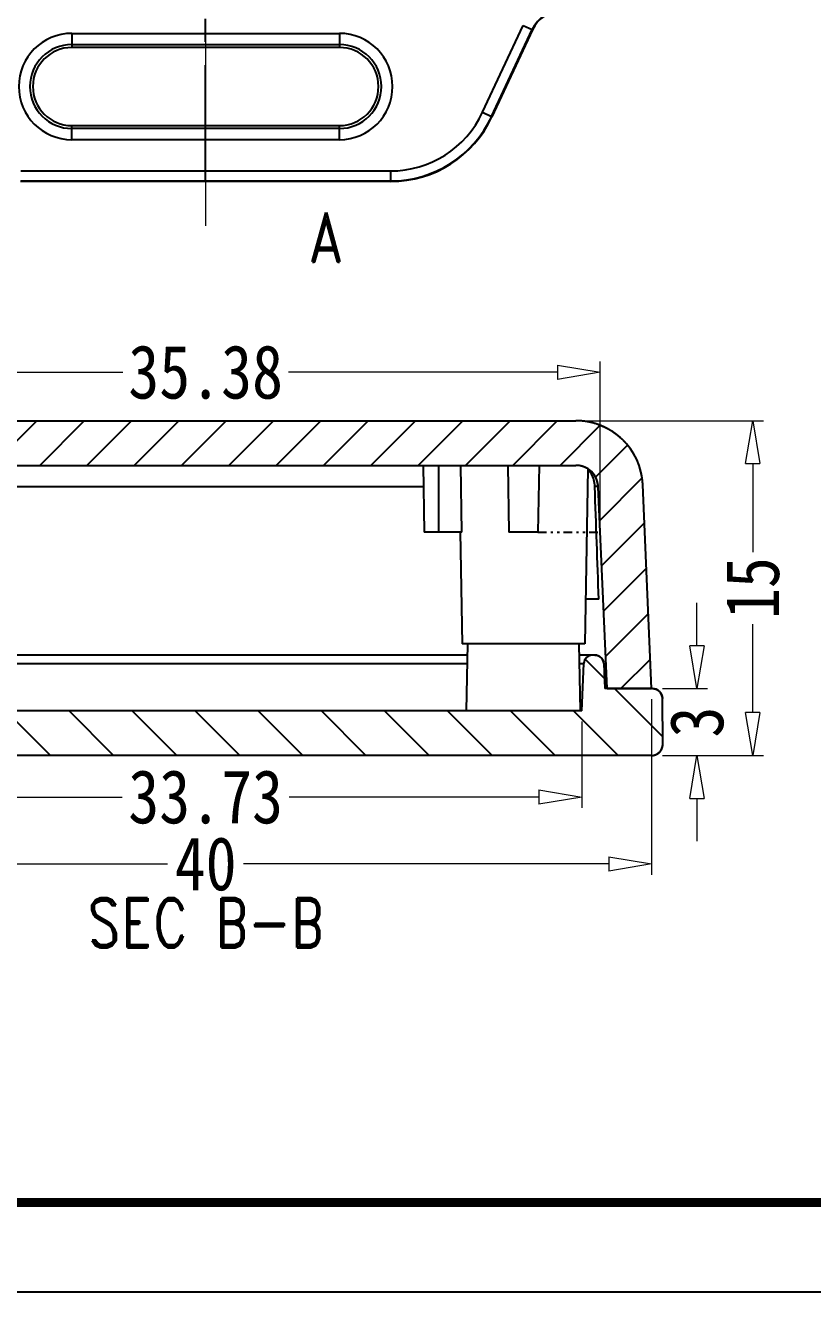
# Model space of a CAD drawing. Header units: millimetres. Extents: x 424 to 1788, y -1993 to 196.
# Drawn here: x 495.1 to 530.4, y 34.8 to 91.6 of the extents above; entities that cross this region are included whole.
import ezdxf
from ezdxf.enums import TextEntityAlignment as Align

# ---------------------------------------------------------------- set-up
doc = ezdxf.new("R2010")
doc.units = ezdxf.units.MM
doc.linetypes.add('CENTER', pattern=[50.8, 31.75, -6.35, 6.35, -6.35])
doc.linetypes.add('DIVIDE', pattern=[31.75, 12.7, -6.35, 0, -6.35, 0, -6.35])
doc.layers.add('dim', color=3, linetype='Continuous', lineweight=9)
doc.layers.add('hatch', color=56, linetype='Continuous', lineweight=9)
doc.layers.add('from', color=7, linetype='Continuous')
doc.styles.add('FFS', font='SIMFANG.TTF', dxfattribs={"width": 0.85})
doc.styles.add('LongTou', font='romand.shx', dxfattribs={"width": 0.8, "bigfont": 'whgdtxt.shx'})
doc.dimstyles.new('YanXiu', dxfattribs={"dimtxt": 2.5, "dimasz": 2.2, "dimexe": 1, "dimexo": 0.6, "dimgap": 0.66, "dimtad": 0, "dimzin": 9, "dimdsep": 46, "dimtxsty": 'FFS', "dimblk": 'CLOSEDBLANK', "dimcen": 0, "dimclrd": 256, "dimclre": 131, "dimclrt": 42, "dimazin": 0, "dimtfac": 1, "dimtofl": 0, "dimtmove": 0, "dimatfit": 3, "dimldrblk": 'CLOSEDBLANK', "dimfxl": 1, "dimlwd": 5, "dimlwe": 5, "dimarcsym": 0})

# ---------------------------------------------------------------- blocks, each defined once
blk = doc.blocks.new('_ClosedBlank')
at = {"color": 0, "linetype": 'ByBlock', "lineweight": -2}
for p, q in [((-1, 0.167), (0, 0)), ((-1, 0.167), (-1, -0.167)), ((0, 0), (-1, -0.167))]:
    blk.add_line(p, q, dxfattribs=at)
blk = doc.blocks.new('*D82')
at = {"layer": 'Defpoints', "color": 0}
for p in [(523.198, 61.865, 0), (525.23, 61.865), (523.198, 58.865)]:
    blk.add_point(p, dxfattribs=at)
at = {"layer": 'dim', "lineweight": 5}
for p, q in [((525.23, 63.785), (525.23, 65.705)), ((525.23, 56.945), (525.23, 55.025))]:
    blk.add_line(p, q, dxfattribs=at)
at = {"layer": 'dim', "color": 131, "lineweight": 5}
for p, q in [((523.678, 61.865), (525.709, 61.865)), ((523.678, 58.865), (525.709, 58.865))]:
    blk.add_line(p, q, dxfattribs=at)
at = {"layer": 'dim', "lineweight": 5, "xscale": 1.92, "yscale": 1.92, "zscale": 1.92}
for p, rotation in [((525.23, 61.865), 270), ((525.23, 58.865), 90)]:
    blk.add_blockref('_ClosedBlank', p, dxfattribs=dict(at, rotation=rotation))
at = {"layer": 'dim', "color": 42, "insert": (525.23, 60.365), "char_height": 2.4, "attachment_point": 5, "rotation": 90, "style": 'FFS'}
blk.add_mtext('3', dxfattribs=at)
blk = doc.blocks.new('*D83')
at = {"layer": 'Defpoints', "color": 0}
for p in [(519.584, 73.865, 0), (527.73, 73.865), (523.198, 58.865)]:
    blk.add_point(p, dxfattribs=at)
at = {"layer": 'dim', "color": 131, "lineweight": 5}
for p, q in [((520.064, 73.865), (528.209, 73.865)), ((523.678, 58.865), (528.209, 58.865))]:
    blk.add_line(p, q, dxfattribs=at)
at = {"layer": 'dim', "lineweight": 5}
for p, q in [((527.73, 71.945), (527.73, 67.98)), ((527.73, 60.785), (527.73, 64.749))]:
    blk.add_line(p, q, dxfattribs=at)
at = {"layer": 'dim', "lineweight": 5, "xscale": 1.92, "yscale": 1.92, "zscale": 1.92}
for p, rotation in [((527.73, 73.865), 90), ((527.73, 58.865), 270)]:
    blk.add_blockref('_ClosedBlank', p, dxfattribs=dict(at, rotation=rotation))
at = {"layer": 'dim', "color": 42, "insert": (527.73, 66.365), "char_height": 2.4, "attachment_point": 5, "rotation": 90, "style": 'FFS'}
blk.add_mtext('15', dxfattribs=at)
blk = doc.blocks.new('*D85')
at = {"layer": 'Defpoints', "color": 0}
for p in [(520.891, 76.037), (485.506, 68.865, 0), (520.891, 68.865, 0)]:
    blk.add_point(p, dxfattribs=at)
at = {"layer": 'dim', "color": 131, "lineweight": 5}
for p, q in [((485.506, 69.345), (485.506, 76.517)), ((520.891, 69.345), (520.891, 76.517))]:
    blk.add_line(p, q, dxfattribs=at)
at = {"layer": 'dim', "lineweight": 5}
for p, q in [((487.426, 76.037), (499.487, 76.037)), ((518.971, 76.037), (506.909, 76.037))]:
    blk.add_line(p, q, dxfattribs=at)
at = {"layer": 'dim', "lineweight": 5, "xscale": 1.92, "yscale": 1.92, "zscale": 1.92, "rotation": 180}
blk.add_blockref('_ClosedBlank', (485.506, 76.037), dxfattribs=at)
at = {"layer": 'dim', "lineweight": 5, "xscale": 1.92, "yscale": 1.92, "zscale": 1.92}
blk.add_blockref('_ClosedBlank', (520.891, 76.037), dxfattribs=at)
at = {"layer": 'dim', "color": 42, "insert": (503.198, 76.037), "char_height": 2.4, "attachment_point": 5, "style": 'FFS'}
blk.add_mtext('35.38', dxfattribs=at)
blk = doc.blocks.new('*D86')
at = {"layer": 'Defpoints', "color": 0}
for p in [(486.333, 60.865, 0), (520.063, 60.865, 0), (520.063, 57.004)]:
    blk.add_point(p, dxfattribs=at)
at = {"layer": 'dim', "color": 131, "lineweight": 5}
for p, q in [((486.333, 60.385), (486.333, 56.524)), ((520.063, 60.385), (520.063, 56.524))]:
    blk.add_line(p, q, dxfattribs=at)
at = {"layer": 'dim', "lineweight": 5}
for p, q in [((488.253, 57.004), (499.454, 57.004)), ((518.143, 57.004), (506.942, 57.004))]:
    blk.add_line(p, q, dxfattribs=at)
at = {"layer": 'dim', "lineweight": 5, "xscale": 1.92, "yscale": 1.92, "zscale": 1.92, "rotation": 180}
blk.add_blockref('_ClosedBlank', (486.333, 57.004), dxfattribs=at)
at = {"layer": 'dim', "lineweight": 5, "xscale": 1.92, "yscale": 1.92, "zscale": 1.92}
blk.add_blockref('_ClosedBlank', (520.063, 57.004), dxfattribs=at)
at = {"layer": 'dim', "color": 42, "insert": (503.198, 57.004), "char_height": 2.4, "attachment_point": 5, "style": 'FFS'}
blk.add_mtext('33.73', dxfattribs=at)
blk = doc.blocks.new('*D87')
at = {"layer": 'Defpoints', "color": 0}
for p in [(483.198, 61.865, 0), (523.198, 61.865, 0), (523.198, 54.004)]:
    blk.add_point(p, dxfattribs=at)
at = {"layer": 'dim', "color": 131, "lineweight": 5}
for p, q in [((483.198, 61.385), (483.198, 53.524)), ((523.198, 61.385), (523.198, 53.524))]:
    blk.add_line(p, q, dxfattribs=at)
at = {"layer": 'dim', "lineweight": 5}
for p, q in [((485.118, 54.004), (501.494, 54.004)), ((521.278, 54.004), (504.902, 54.004))]:
    blk.add_line(p, q, dxfattribs=at)
at = {"layer": 'dim', "lineweight": 5, "xscale": 1.92, "yscale": 1.92, "zscale": 1.92, "rotation": 180}
blk.add_blockref('_ClosedBlank', (483.198, 54.004), dxfattribs=at)
at = {"layer": 'dim', "lineweight": 5, "xscale": 1.92, "yscale": 1.92, "zscale": 1.92}
blk.add_blockref('_ClosedBlank', (523.198, 54.004), dxfattribs=at)
at = {"layer": 'dim', "color": 42, "insert": (503.198, 54.004), "char_height": 2.4, "attachment_point": 5, "style": 'FFS'}
blk.add_mtext('40', dxfattribs=at)

msp = doc.modelspace()

# ---------------------------------------------------------------- hatches: boundary and pattern name
at = {"linetype": 'Continuous'}
h = msp.add_hatch(dxfattribs=at)
h.set_pattern_fill('DEFAULT__3', color=40, scale=1.5, angle=225, style=0, pattern_type=0)
h.set_pattern_definition([(225, (939.925, -336.7351), (1.06066, -1.06066), [])])
edge = h.paths.add_edge_path()
edge.add_line((521.196, 61.865), (523.198, 61.865))
edge.add_line((521.196, 61.865), (520.801, 70.909))
edge.add_spline(control_points=[(520.801, 70.909), (520.777, 71.474), (520.368, 71.865), (519.802, 71.865)], knot_values=[0, 0, 0, 0, 1, 1, 1, 1], weights=[1, 0.814909, 0.814909, 1], degree=3, periodic=0)
edge.add_line((486.594, 71.865), (519.802, 71.865))
edge.add_spline(control_points=[(485.595, 70.909), (485.62, 71.474), (486.028, 71.865), (486.594, 71.865)], knot_values=[0, 0, 0, 0, 1, 1, 1, 1], weights=[1, 0.814909, 0.814909, 1], degree=3, periodic=0)
edge.add_line((485.2, 61.865), (485.595, 70.909))
edge.add_line((483.198, 61.865), (485.2, 61.865))
edge.add_line((483.198, 61.865), (483.597, 70.996))
edge.add_spline(control_points=[(483.597, 70.996), (483.671, 72.691), (484.897, 73.865), (486.594, 73.865)], knot_values=[0, 0, 0, 0, 1, 1, 1, 1], weights=[1, 0.814909, 0.814909, 1], degree=3, periodic=0)
edge.add_line((486.594, 73.865), (519.802, 73.865))
edge.add_spline(control_points=[(522.799, 70.996), (522.725, 72.691), (521.499, 73.865), (519.802, 73.865)], knot_values=[0, 0, 0, 0, 1, 1, 1, 1], weights=[1, 0.814909, 0.814909, 1], degree=3, periodic=0)
edge.add_line((523.198, 61.865), (522.799, 70.996))
h = msp.add_hatch(dxfattribs=at)
h.set_pattern_fill('DEFAULT__4', color=40, scale=2, angle=135, style=0, pattern_type=0)
h.set_pattern_definition([(135, (939.925, -336.7351), (-1.4142136, -1.4142136), [])])
edge = h.paths.add_edge_path()
edge.add_line((523.23, 61.865), (521.096, 61.865))
edge.add_spline(control_points=[(523.23, 61.865), (523.492, 61.865), (523.678, 61.681), (523.68, 61.419)], knot_values=[0, 0, 0, 0, 1, 1, 1, 1], weights=[1, 0.80679, 0.80679, 1], degree=3, periodic=0)
edge.add_line((523.698, 59.369), (523.68, 61.419))
edge.add_spline(control_points=[(523.198, 58.865), (523.493, 58.865), (523.701, 59.074), (523.698, 59.369)], knot_values=[0, 0, 0, 0, 1, 1, 1, 1], weights=[1, 0.802676, 0.802676, 1], degree=3, periodic=0)
edge.add_line((523.198, 58.865), (483.198, 58.865))
edge.add_spline(control_points=[(483.198, 58.865), (482.903, 58.865), (482.696, 59.074), (482.698, 59.369)], knot_values=[0, 0, 0, 0, 1, 1, 1, 1], weights=[1, 0.802676, 0.802676, 1], degree=3, periodic=0)
edge.add_line((482.698, 59.369), (482.716, 61.419))
edge.add_spline(control_points=[(483.166, 61.865), (482.904, 61.865), (482.718, 61.681), (482.716, 61.419)], knot_values=[0, 0, 0, 0, 1, 1, 1, 1], weights=[1, 0.80679, 0.80679, 1], degree=3, periodic=0)
edge.add_line((485.3, 61.865), (483.166, 61.865))
edge.add_line((485.349, 62.982), (485.3, 61.865))
edge.add_spline(control_points=[(485.749, 63.365), (485.522, 63.365), (485.359, 63.208), (485.349, 62.982)], knot_values=[0, 0, 0, 0, 1, 1, 1, 1], weights=[1, 0.814909, 0.814909, 1], degree=3, periodic=0)
edge.add_line((485.841, 63.365), (485.749, 63.365))
edge.add_spline(control_points=[(485.841, 63.365), (486.067, 63.365), (486.231, 63.208), (486.241, 62.982)], knot_values=[0, 0, 0, 0, 1, 1, 1, 1], weights=[1, 0.814909, 0.814909, 1], degree=3, periodic=0)
edge.add_line((486.333, 60.865), (486.241, 62.982))
edge.add_line((520.063, 60.865), (486.333, 60.865))
edge.add_line((520.063, 60.865), (520.156, 62.982))
edge.add_spline(control_points=[(520.555, 63.365), (520.329, 63.365), (520.166, 63.208), (520.156, 62.982)], knot_values=[0, 0, 0, 0, 1, 1, 1, 1], weights=[1, 0.814909, 0.814909, 1], degree=3, periodic=0)
edge.add_line((520.648, 63.365), (520.555, 63.365))
edge.add_spline(control_points=[(520.648, 63.365), (520.874, 63.365), (521.037, 63.208), (521.047, 62.982)], knot_values=[0, 0, 0, 0, 1, 1, 1, 1], weights=[1, 0.814909, 0.814909, 1], degree=3, periodic=0)
edge.add_line((521.047, 62.982), (521.096, 61.865))

# ---------------------------------------------------------------- linework, layer by layer
at = {"color": 1, "linetype": 'CENTER', "ltscale": 0.164}
msp.add_line((503.198, 84.588, 0), (503.198, 180.888, 0), dxfattribs=at)
at = {"color": 7, "linetype": 'Continuous'}
for p, q in [((515.615, 87.683), (517.432, 91.58)), ((516.023, 87.493), (517.84, 91.39)), ((517.852, 91.372), (516.034, 87.475)), ((517.432, 91.58), (517.84, 91.39)), ((517.84, 91.39), (517.852, 91.372)), ((497.198, 91.22), (497.198, 90.588)), ((497.198, 91.22), (509.198, 91.22)), ((509.198, 91.22), (509.198, 90.588)), ((497.198, 90.721), (509.198, 90.721)), ((509.198, 90.588), (497.198, 90.588)), ((515.615, 87.683), (516.023, 87.493)), ((516.034, 87.475), (516.023, 87.493)), ((497.198, 86.457), (497.198, 87.088)), ((497.198, 87.088), (509.198, 87.088)), ((509.198, 86.956), (497.198, 86.956)), ((509.198, 86.457), (509.198, 87.088)), ((509.198, 86.457), (497.198, 86.457)), ((511.503, 84.588), (494.893, 84.588)), ((494.905, 85.056), (511.492, 85.056)), ((494.905, 84.606), (511.491, 84.606)), ((511.503, 84.588), (511.491, 84.606)), ((511.492, 85.056), (511.492, 84.606)), ((486.594, 73.865, 0), (519.802, 73.865, 0)), ((486.594, 73.865, 0), (519.802, 73.865, 0)), ((486.594, 71.865, 0), (519.802, 71.865, 0)), ((486.594, 71.865, 0), (519.802, 71.865, 0)), ((512.948, 71.865, 0), (513.001, 68.865, 0)), ((513.651, 68.865, 0), (513.651, 71.865, 0)), ((514.686, 68.865, 0), (514.645, 71.865, 0)), ((516.746, 71.865, 0), (516.798, 68.865, 0)), ((518.151, 71.865, 0), (518.098, 68.865, 0)), ((520.335, 71.712, 0), (520.198, 63.865, 0)), ((523.198, 61.865, 0), (522.799, 70.996, 0)), ((523.198, 61.865, 0), (522.799, 70.996, 0)), ((512.965, 70.909, 0), (490.984, 70.909, 0)), ((520.647, 70.923, 0), (520.648, 70.903, 0)), ((521.196, 61.865, 0), (520.801, 70.909, 0)), ((521.196, 61.865, 0), (520.801, 70.909, 0)), ((514.686, 68.865, 0), (513.001, 68.865, 0)), ((514.611, 68.865, 0), (514.698, 63.865, 0)), ((518.098, 68.865, 0), (516.798, 68.865, 0)), ((520.825, 65.865, 0), (520.233, 65.865, 0)), ((520.198, 63.865, 0), (514.698, 63.865, 0)), ((514.896, 60.865, 0), (514.948, 63.865, 0)), ((520.001, 60.865, 0), (519.948, 63.865, 0)), ((514.939, 63.365, 0), (485.749, 63.365, 0)), ((486.241, 62.982, 0), (514.933, 62.982, 0)), ((520.466, 63.365, 0), (519.957, 63.365, 0)), ((519.964, 62.982, 0), (520.156, 62.982, 0)), ((520.063, 60.865, 0), (520.156, 62.982, 0)), ((520.063, 60.865, 0), (520.156, 62.982, 0)), ((520.648, 63.365, 0), (520.555, 63.365, 0)), ((520.648, 63.365, 0), (520.555, 63.365, 0)), ((521.047, 62.982, 0), (521.096, 61.865, 0)), ((521.047, 62.982, 0), (521.096, 61.865, 0)), ((523.23, 61.865, 0), (521.096, 61.865, 0)), ((523.23, 61.865, 0), (521.096, 61.865, 0)), ((521.196, 61.865, 0), (523.198, 61.865, 0)), ((523.698, 59.369, 0), (523.68, 61.419, 0)), ((523.698, 59.369, 0), (523.68, 61.419, 0)), ((520.063, 60.865, 0), (486.333, 60.865, 0)), ((520.063, 60.865, 0), (486.333, 60.865, 0)), ((523.198, 58.865, 0), (483.198, 58.865, 0)), ((523.198, 58.865, 0), (483.198, 58.865, 0))]:
    msp.add_line(p, q, dxfattribs=at)
at = {"color": 2, "linetype": 'DIVIDE', "ltscale": 0.03}
msp.add_line((518.098, 68.865), (520.891, 68.865), dxfattribs=at)
at = {"color": 7, "linetype": 'Continuous'}
for centre, radius, start, end in [((519.2, 90.756), 1.5, 90.0005, 155.0077), ((519.211, 90.739), 1.5, 90.0004, 155.0078), ((497.198, 88.838), 2.382, 90, 270), ((509.198, 88.838), 2.382, 270, 90), ((497.198, 88.838), 1.882, 90, 270), ((497.198, 88.838), 1.75, 90, 270), ((509.198, 88.838), 1.882, 270, 90), ((509.198, 88.838), 1.75, 270, 90), ((511.492, 89.606), 5, 269.9961, 335), ((511.492, 89.606), 4.55, 269.9998, 335.0002), ((511.503, 89.588), 5, 269.9961, 334.9999), ((519.802, 70.865, 0), 3, 2.5, 90), ((519.802, 70.865, 0), 1, 2.5, 90), ((520.555, 62.965, 0), 0.4, 90, 177.5), ((520.648, 62.965, 0), 0.4, 2.5, 90), ((523.23, 61.415, 0), 0.45, 0.5, 90), ((523.198, 59.365, 0), 0.5, 270, 0.5)]:
    msp.add_arc(centre, radius, start, end, dxfattribs=at)
msp.add_ellipse((520.509, 43.22, 0), major_axis=(-2.692, 85.935), ratio=0.012354, start_param=-1.304521, end_param=-1.243193, dxfattribs=at)
for points, start_tangent, end_tangent in [([(522.799, 70.996, 0), (522.798, 71.028, 0), (522.796, 71.061, 0), (522.794, 71.093, 0), (522.791, 71.126, 0), (522.788, 71.159, 0), (522.784, 71.192, 0), (522.781, 71.225, 0), (522.776, 71.258, 0), (522.772, 71.292, 0), (522.767, 71.325, 0), (522.761, 71.358, 0), (522.756, 71.392, 0), (522.75, 71.425, 0), (522.743, 71.459, 0), (522.736, 71.493, 0), (522.729, 71.526, 0), (522.721, 71.56, 0), (522.712, 71.594, 0), (522.704, 71.627, 0), (522.695, 71.661, 0), (522.685, 71.695, 0), (522.675, 71.728, 0), (522.665, 71.762, 0), (522.654, 71.796, 0), (522.643, 71.829, 0), (522.631, 71.863, 0), (522.619, 71.897, 0), (522.607, 71.93, 0), (522.594, 71.964, 0), (522.581, 71.997, 0), (522.567, 72.03, 0), (522.553, 72.064, 0), (522.538, 72.097, 0), (522.523, 72.13, 0), (522.507, 72.163, 0), (522.491, 72.195, 0), (522.475, 72.228, 0), (522.458, 72.261, 0), (522.441, 72.293, 0), (522.423, 72.325, 0), (522.405, 72.357, 0), (522.386, 72.389, 0), (522.367, 72.421, 0), (522.348, 72.452, 0), (522.328, 72.484, 0), (522.308, 72.515, 0), (522.287, 72.546, 0), (522.266, 72.577, 0), (522.245, 72.607, 0), (522.223, 72.637, 0), (522.201, 72.667, 0), (522.178, 72.697, 0), (522.155, 72.727, 0), (522.131, 72.756, 0), (522.108, 72.785, 0), (522.083, 72.813, 0), (522.059, 72.842, 0), (522.034, 72.87, 0), (522.009, 72.898, 0), (521.983, 72.925, 0), (521.957, 72.952, 0), (521.931, 72.979, 0), (521.904, 73.006, 0), (521.877, 73.032, 0), (521.85, 73.058, 0), (521.822, 73.083, 0), (521.794, 73.109, 0), (521.766, 73.133, 0), (521.737, 73.158, 0), (521.708, 73.182, 0), (521.679, 73.206, 0), (521.649, 73.229, 0), (521.62, 73.252, 0), (521.59, 73.274, 0), (521.56, 73.296, 0), (521.529, 73.318, 0), (521.498, 73.34, 0), (521.467, 73.36, 0), (521.436, 73.381, 0), (521.405, 73.401, 0), (521.373, 73.421, 0), (521.341, 73.44, 0), (521.309, 73.459, 0), (521.277, 73.477, 0), (521.245, 73.495, 0), (521.212, 73.513, 0), (521.18, 73.53, 0), (521.147, 73.547, 0), (521.114, 73.563, 0), (521.081, 73.579, 0), (521.048, 73.594, 0), (521.014, 73.609, 0), (520.981, 73.624, 0), (520.947, 73.638, 0), (520.914, 73.652, 0), (520.88, 73.665, 0), (520.846, 73.678, 0), (520.812, 73.69, 0), (520.778, 73.702, 0), (520.744, 73.713, 0), (520.71, 73.724, 0), (520.676, 73.735, 0), (520.642, 73.745, 0), (520.608, 73.755, 0), (520.574, 73.764, 0), (520.54, 73.773, 0), (520.506, 73.781, 0), (520.471, 73.789, 0), (520.437, 73.797, 0), (520.403, 73.804, 0), (520.369, 73.811, 0), (520.335, 73.817, 0), (520.301, 73.823, 0), (520.268, 73.829, 0), (520.234, 73.834, 0), (520.2, 73.838, 0), (520.166, 73.843, 0), (520.133, 73.847, 0), (520.099, 73.85, 0), (520.066, 73.853, 0), (520.032, 73.856, 0), (519.999, 73.858, 0), (519.966, 73.86, 0), (519.933, 73.862, 0), (519.9, 73.863, 0), (519.867, 73.864, 0), (519.835, 73.865, 0), (519.802, 73.865, 0)], (-0.043619, 0.999048), (-1, 0)), ([(520.801, 70.909, 0), (520.801, 70.919, 0), (520.8, 70.93, 0), (520.799, 70.941, 0), (520.799, 70.952, 0), (520.798, 70.963, 0), (520.796, 70.974, 0), (520.795, 70.985, 0), (520.794, 70.996, 0), (520.792, 71.007, 0), (520.791, 71.018, 0), (520.789, 71.029, 0), (520.787, 71.041, 0), (520.785, 71.052, 0), (520.783, 71.063, 0), (520.78, 71.074, 0), (520.778, 71.085, 0), (520.775, 71.097, 0), (520.772, 71.108, 0), (520.77, 71.119, 0), (520.766, 71.13, 0), (520.763, 71.142, 0), (520.76, 71.153, 0), (520.757, 71.164, 0), (520.753, 71.175, 0), (520.749, 71.186, 0), (520.745, 71.198, 0), (520.741, 71.209, 0), (520.737, 71.22, 0), (520.733, 71.231, 0), (520.728, 71.242, 0), (520.724, 71.253, 0), (520.719, 71.264, 0), (520.714, 71.276, 0), (520.709, 71.287, 0), (520.704, 71.297, 0), (520.699, 71.308, 0), (520.693, 71.319, 0), (520.688, 71.33, 0), (520.682, 71.341, 0), (520.676, 71.352, 0), (520.67, 71.362, 0), (520.664, 71.373, 0), (520.657, 71.384, 0), (520.651, 71.394, 0), (520.644, 71.405, 0), (520.638, 71.415, 0), (520.631, 71.425, 0), (520.624, 71.435, 0), (520.616, 71.446, 0), (520.609, 71.456, 0), (520.602, 71.466, 0), (520.594, 71.476, 0), (520.587, 71.485, 0), (520.579, 71.495, 0), (520.571, 71.505, 0), (520.563, 71.514, 0), (520.555, 71.524, 0), (520.546, 71.533, 0), (520.538, 71.543, 0), (520.529, 71.552, 0), (520.521, 71.561, 0), (520.512, 71.57, 0), (520.503, 71.579, 0), (520.494, 71.587, 0), (520.485, 71.596, 0), (520.476, 71.604, 0), (520.466, 71.613, 0), (520.457, 71.621, 0), (520.447, 71.629, 0), (520.438, 71.637, 0), (520.428, 71.645, 0), (520.418, 71.653, 0), (520.408, 71.661, 0), (520.398, 71.668, 0), (520.388, 71.675, 0), (520.378, 71.683, 0), (520.368, 71.69, 0), (520.357, 71.697, 0), (520.347, 71.704, 0), (520.336, 71.71, 0), (520.326, 71.717, 0), (520.315, 71.723, 0), (520.305, 71.73, 0), (520.294, 71.736, 0), (520.283, 71.742, 0), (520.272, 71.748, 0), (520.261, 71.753, 0), (520.25, 71.759, 0), (520.24, 71.764, 0), (520.228, 71.77, 0), (520.217, 71.775, 0), (520.206, 71.78, 0), (520.195, 71.785, 0), (520.184, 71.789, 0), (520.173, 71.794, 0), (520.161, 71.798, 0), (520.15, 71.802, 0), (520.139, 71.807, 0), (520.128, 71.811, 0), (520.116, 71.814, 0), (520.105, 71.818, 0), (520.094, 71.822, 0), (520.082, 71.825, 0), (520.071, 71.828, 0), (520.059, 71.831, 0), (520.048, 71.834, 0), (520.037, 71.837, 0), (520.025, 71.84, 0), (520.014, 71.842, 0), (520.003, 71.845, 0), (519.991, 71.847, 0), (519.98, 71.849, 0), (519.969, 71.851, 0), (519.957, 71.853, 0), (519.946, 71.855, 0), (519.935, 71.856, 0), (519.924, 71.858, 0), (519.912, 71.859, 0), (519.901, 71.86, 0), (519.89, 71.861, 0), (519.879, 71.862, 0), (519.868, 71.863, 0), (519.857, 71.863, 0), (519.846, 71.864, 0), (519.835, 71.864, 0), (519.824, 71.865, 0), (519.813, 71.865, 0), (519.802, 71.865, 0)], (-0.043619, 0.999048), (-1, 0)), ([(520.647, 70.923, 0), (520.603, 71.215, 0), (520.496, 71.475, 0), (520.34, 71.672, 0)], (-0.035507, 0.999369), (-0.733858, 0.679303)), ([(520.801, 70.909, 0), (520.784, 70.915, 0), (520.732, 70.92, 0), (520.647, 70.923, 0)], (-0.047061, 0.998892), (-0.99955, 0.03)), ([(520.555, 63.365, 0), (520.551, 63.365, 0), (520.547, 63.365, 0), (520.542, 63.365, 0), (520.538, 63.365, 0), (520.533, 63.364, 0), (520.529, 63.364, 0), (520.525, 63.364, 0), (520.52, 63.363, 0), (520.516, 63.363, 0), (520.511, 63.363, 0), (520.507, 63.362, 0), (520.502, 63.361, 0), (520.498, 63.361, 0), (520.493, 63.36, 0), (520.489, 63.359, 0), (520.484, 63.359, 0), (520.48, 63.358, 0), (520.475, 63.357, 0), (520.471, 63.356, 0), (520.466, 63.355, 0), (520.462, 63.354, 0), (520.457, 63.353, 0), (520.452, 63.351, 0), (520.448, 63.35, 0), (520.443, 63.349, 0), (520.439, 63.348, 0), (520.434, 63.346, 0), (520.43, 63.345, 0), (520.425, 63.343, 0), (520.421, 63.342, 0), (520.416, 63.34, 0), (520.412, 63.338, 0), (520.407, 63.336, 0), (520.403, 63.335, 0), (520.398, 63.333, 0), (520.394, 63.331, 0), (520.389, 63.329, 0), (520.385, 63.327, 0), (520.38, 63.325, 0), (520.376, 63.323, 0), (520.372, 63.32, 0), (520.367, 63.318, 0), (520.363, 63.316, 0), (520.359, 63.313, 0), (520.354, 63.311, 0), (520.35, 63.308, 0), (520.346, 63.306, 0), (520.342, 63.303, 0), (520.337, 63.3, 0), (520.333, 63.298, 0), (520.329, 63.295, 0), (520.325, 63.292, 0), (520.321, 63.289, 0), (520.317, 63.286, 0), (520.313, 63.283, 0), (520.309, 63.28, 0), (520.305, 63.277, 0), (520.301, 63.274, 0), (520.297, 63.271, 0), (520.294, 63.267, 0), (520.29, 63.264, 0), (520.286, 63.261, 0), (520.282, 63.257, 0), (520.279, 63.254, 0), (520.275, 63.25, 0), (520.272, 63.247, 0), (520.268, 63.243, 0), (520.265, 63.24, 0), (520.261, 63.236, 0), (520.258, 63.232, 0), (520.254, 63.229, 0), (520.251, 63.225, 0), (520.248, 63.221, 0), (520.245, 63.217, 0), (520.242, 63.213, 0), (520.239, 63.209, 0), (520.236, 63.205, 0), (520.233, 63.201, 0), (520.23, 63.197, 0), (520.227, 63.193, 0), (520.224, 63.189, 0), (520.221, 63.185, 0), (520.219, 63.181, 0), (520.216, 63.177, 0), (520.213, 63.172, 0), (520.211, 63.168, 0), (520.208, 63.164, 0), (520.206, 63.16, 0), (520.204, 63.155, 0), (520.201, 63.151, 0), (520.199, 63.147, 0), (520.197, 63.142, 0), (520.195, 63.138, 0), (520.193, 63.134, 0), (520.191, 63.129, 0), (520.189, 63.125, 0), (520.187, 63.12, 0), (520.185, 63.116, 0), (520.183, 63.111, 0), (520.181, 63.107, 0), (520.18, 63.103, 0), (520.178, 63.098, 0), (520.177, 63.094, 0), (520.175, 63.089, 0), (520.174, 63.085, 0), (520.172, 63.08, 0), (520.171, 63.076, 0), (520.17, 63.071, 0), (520.168, 63.067, 0), (520.167, 63.062, 0), (520.166, 63.058, 0), (520.165, 63.053, 0), (520.164, 63.049, 0), (520.163, 63.044, 0), (520.162, 63.04, 0), (520.162, 63.035, 0), (520.161, 63.031, 0), (520.16, 63.026, 0), (520.159, 63.022, 0), (520.159, 63.017, 0), (520.158, 63.013, 0), (520.158, 63.009, 0), (520.157, 63.004, 0), (520.157, 63, 0), (520.156, 62.995, 0), (520.156, 62.991, 0), (520.156, 62.987, 0), (520.156, 62.982, 0)], (-1, 0), (-0.043619, -0.999048)), ([(520.648, 63.365, 0), (520.652, 63.365, 0), (520.656, 63.365, 0), (520.661, 63.365, 0), (520.665, 63.365, 0), (520.67, 63.364, 0), (520.674, 63.364, 0), (520.678, 63.364, 0), (520.683, 63.363, 0), (520.687, 63.363, 0), (520.692, 63.363, 0), (520.696, 63.362, 0), (520.701, 63.361, 0), (520.705, 63.361, 0), (520.71, 63.36, 0), (520.714, 63.359, 0), (520.719, 63.359, 0), (520.723, 63.358, 0), (520.728, 63.357, 0), (520.732, 63.356, 0), (520.737, 63.355, 0), (520.741, 63.354, 0), (520.746, 63.353, 0), (520.751, 63.351, 0), (520.755, 63.35, 0), (520.76, 63.349, 0), (520.764, 63.348, 0), (520.769, 63.346, 0), (520.773, 63.345, 0), (520.778, 63.343, 0), (520.782, 63.342, 0), (520.787, 63.34, 0), (520.791, 63.338, 0), (520.796, 63.336, 0), (520.8, 63.335, 0), (520.805, 63.333, 0), (520.809, 63.331, 0), (520.814, 63.329, 0), (520.818, 63.327, 0), (520.823, 63.325, 0), (520.827, 63.323, 0), (520.831, 63.32, 0), (520.836, 63.318, 0), (520.84, 63.316, 0), (520.844, 63.313, 0), (520.849, 63.311, 0), (520.853, 63.308, 0), (520.857, 63.306, 0), (520.861, 63.303, 0), (520.866, 63.3, 0), (520.87, 63.298, 0), (520.874, 63.295, 0), (520.878, 63.292, 0), (520.882, 63.289, 0), (520.886, 63.286, 0), (520.89, 63.283, 0), (520.894, 63.28, 0), (520.898, 63.277, 0), (520.902, 63.274, 0), (520.906, 63.271, 0), (520.909, 63.267, 0), (520.913, 63.264, 0), (520.917, 63.261, 0), (520.921, 63.257, 0), (520.924, 63.254, 0), (520.928, 63.25, 0), (520.931, 63.247, 0), (520.935, 63.243, 0), (520.938, 63.24, 0), (520.942, 63.236, 0), (520.945, 63.232, 0), (520.949, 63.229, 0), (520.952, 63.225, 0), (520.955, 63.221, 0), (520.958, 63.217, 0), (520.961, 63.213, 0), (520.964, 63.209, 0), (520.967, 63.205, 0), (520.97, 63.201, 0), (520.973, 63.197, 0), (520.976, 63.193, 0), (520.979, 63.189, 0), (520.982, 63.185, 0), (520.984, 63.181, 0), (520.987, 63.177, 0), (520.99, 63.172, 0), (520.992, 63.168, 0), (520.995, 63.164, 0), (520.997, 63.16, 0), (521, 63.155, 0), (521.002, 63.151, 0), (521.004, 63.147, 0), (521.006, 63.142, 0), (521.008, 63.138, 0), (521.01, 63.134, 0), (521.012, 63.129, 0), (521.014, 63.125, 0), (521.016, 63.12, 0), (521.018, 63.116, 0), (521.02, 63.111, 0), (521.022, 63.107, 0), (521.023, 63.103, 0), (521.025, 63.098, 0), (521.026, 63.094, 0), (521.028, 63.089, 0), (521.029, 63.085, 0), (521.031, 63.08, 0), (521.032, 63.076, 0), (521.033, 63.071, 0), (521.035, 63.067, 0), (521.036, 63.062, 0), (521.037, 63.058, 0), (521.038, 63.053, 0), (521.039, 63.049, 0), (521.04, 63.044, 0), (521.041, 63.04, 0), (521.042, 63.035, 0), (521.042, 63.031, 0), (521.043, 63.026, 0), (521.044, 63.022, 0), (521.044, 63.017, 0), (521.045, 63.013, 0), (521.045, 63.009, 0), (521.046, 63.004, 0), (521.046, 63, 0), (521.047, 62.995, 0), (521.047, 62.991, 0), (521.047, 62.987, 0), (521.047, 62.982, 0)], (1, 0), (0.043619, -0.999048)), ([(523.23, 61.865, 0), (523.235, 61.865, 0), (523.24, 61.865, 0), (523.245, 61.865, 0), (523.25, 61.865, 0), (523.255, 61.864, 0), (523.26, 61.864, 0), (523.265, 61.864, 0), (523.271, 61.863, 0), (523.276, 61.863, 0), (523.281, 61.862, 0), (523.286, 61.861, 0), (523.291, 61.861, 0), (523.296, 61.86, 0), (523.301, 61.859, 0), (523.307, 61.858, 0), (523.312, 61.858, 0), (523.317, 61.857, 0), (523.322, 61.855, 0), (523.327, 61.854, 0), (523.333, 61.853, 0), (523.338, 61.852, 0), (523.343, 61.851, 0), (523.348, 61.849, 0), (523.353, 61.848, 0), (523.359, 61.846, 0), (523.364, 61.845, 0), (523.369, 61.843, 0), (523.374, 61.841, 0), (523.38, 61.839, 0), (523.385, 61.838, 0), (523.39, 61.836, 0), (523.395, 61.834, 0), (523.4, 61.832, 0), (523.405, 61.829, 0), (523.411, 61.827, 0), (523.416, 61.825, 0), (523.421, 61.823, 0), (523.426, 61.82, 0), (523.431, 61.818, 0), (523.436, 61.815, 0), (523.441, 61.813, 0), (523.446, 61.81, 0), (523.451, 61.807, 0), (523.456, 61.804, 0), (523.461, 61.801, 0), (523.466, 61.798, 0), (523.471, 61.795, 0), (523.475, 61.792, 0), (523.48, 61.789, 0), (523.485, 61.786, 0), (523.49, 61.783, 0), (523.494, 61.779, 0), (523.499, 61.776, 0), (523.504, 61.772, 0), (523.508, 61.769, 0), (523.513, 61.765, 0), (523.517, 61.762, 0), (523.521, 61.758, 0), (523.526, 61.754, 0), (523.53, 61.75, 0), (523.535, 61.747, 0), (523.539, 61.743, 0), (523.543, 61.739, 0), (523.547, 61.735, 0), (523.551, 61.73, 0), (523.555, 61.726, 0), (523.559, 61.722, 0), (523.563, 61.718, 0), (523.567, 61.714, 0), (523.571, 61.709, 0), (523.575, 61.705, 0), (523.578, 61.7, 0), (523.582, 61.696, 0), (523.585, 61.691, 0), (523.589, 61.687, 0), (523.592, 61.682, 0), (523.596, 61.677, 0), (523.599, 61.673, 0), (523.602, 61.668, 0), (523.606, 61.663, 0), (523.609, 61.659, 0), (523.612, 61.654, 0), (523.615, 61.649, 0), (523.618, 61.644, 0), (523.621, 61.639, 0), (523.623, 61.634, 0), (523.626, 61.629, 0), (523.629, 61.624, 0), (523.631, 61.619, 0), (523.634, 61.614, 0), (523.636, 61.609, 0), (523.639, 61.604, 0), (523.641, 61.599, 0), (523.643, 61.594, 0), (523.645, 61.589, 0), (523.648, 61.583, 0), (523.65, 61.578, 0), (523.652, 61.573, 0), (523.653, 61.568, 0), (523.655, 61.563, 0), (523.657, 61.558, 0), (523.659, 61.552, 0), (523.66, 61.547, 0), (523.662, 61.542, 0), (523.663, 61.537, 0), (523.665, 61.532, 0), (523.666, 61.526, 0), (523.668, 61.521, 0), (523.669, 61.516, 0), (523.67, 61.511, 0), (523.671, 61.505, 0), (523.672, 61.5, 0), (523.673, 61.495, 0), (523.674, 61.49, 0), (523.675, 61.485, 0), (523.676, 61.48, 0), (523.676, 61.474, 0), (523.677, 61.469, 0), (523.678, 61.464, 0), (523.678, 61.459, 0), (523.679, 61.454, 0), (523.679, 61.449, 0), (523.679, 61.444, 0), (523.68, 61.439, 0), (523.68, 61.434, 0), (523.68, 61.429, 0), (523.68, 61.424, 0), (523.68, 61.419, 0)], (1, 0), (0.008727, -0.999962)), ([(523.198, 58.865, 0), (523.204, 58.865, 0), (523.209, 58.865, 0), (523.215, 58.865, 0), (523.221, 58.865, 0), (523.226, 58.866, 0), (523.232, 58.866, 0), (523.238, 58.867, 0), (523.243, 58.867, 0), (523.249, 58.868, 0), (523.255, 58.868, 0), (523.261, 58.869, 0), (523.266, 58.87, 0), (523.272, 58.87, 0), (523.278, 58.871, 0), (523.284, 58.872, 0), (523.29, 58.873, 0), (523.295, 58.874, 0), (523.301, 58.876, 0), (523.307, 58.877, 0), (523.313, 58.878, 0), (523.319, 58.88, 0), (523.325, 58.881, 0), (523.331, 58.883, 0), (523.336, 58.884, 0), (523.342, 58.886, 0), (523.348, 58.888, 0), (523.354, 58.89, 0), (523.36, 58.892, 0), (523.366, 58.894, 0), (523.371, 58.896, 0), (523.377, 58.898, 0), (523.383, 58.9, 0), (523.389, 58.903, 0), (523.395, 58.905, 0), (523.4, 58.908, 0), (523.406, 58.91, 0), (523.412, 58.913, 0), (523.418, 58.916, 0), (523.423, 58.918, 0), (523.429, 58.921, 0), (523.435, 58.924, 0), (523.44, 58.927, 0), (523.446, 58.931, 0), (523.451, 58.934, 0), (523.457, 58.937, 0), (523.462, 58.94, 0), (523.468, 58.944, 0), (523.473, 58.947, 0), (523.478, 58.951, 0), (523.484, 58.955, 0), (523.489, 58.958, 0), (523.494, 58.962, 0), (523.499, 58.966, 0), (523.505, 58.97, 0), (523.51, 58.974, 0), (523.515, 58.978, 0), (523.52, 58.982, 0), (523.525, 58.986, 0), (523.53, 58.991, 0), (523.534, 58.995, 0), (523.539, 58.999, 0), (523.544, 59.004, 0), (523.549, 59.008, 0), (523.553, 59.013, 0), (523.558, 59.018, 0), (523.562, 59.022, 0), (523.567, 59.027, 0), (523.571, 59.032, 0), (523.575, 59.037, 0), (523.58, 59.042, 0), (523.584, 59.047, 0), (523.588, 59.052, 0), (523.592, 59.057, 0), (523.596, 59.062, 0), (523.6, 59.067, 0), (523.604, 59.072, 0), (523.607, 59.078, 0), (523.611, 59.083, 0), (523.615, 59.088, 0), (523.618, 59.094, 0), (523.622, 59.099, 0), (523.625, 59.105, 0), (523.628, 59.11, 0), (523.632, 59.116, 0), (523.635, 59.121, 0), (523.638, 59.127, 0), (523.641, 59.132, 0), (523.644, 59.138, 0), (523.647, 59.144, 0), (523.649, 59.149, 0), (523.652, 59.155, 0), (523.655, 59.161, 0), (523.657, 59.167, 0), (523.66, 59.172, 0), (523.662, 59.178, 0), (523.664, 59.184, 0), (523.667, 59.19, 0), (523.669, 59.196, 0), (523.671, 59.202, 0), (523.673, 59.207, 0), (523.675, 59.213, 0), (523.676, 59.219, 0), (523.678, 59.225, 0), (523.68, 59.231, 0), (523.681, 59.237, 0), (523.683, 59.243, 0), (523.684, 59.249, 0), (523.686, 59.254, 0), (523.687, 59.26, 0), (523.688, 59.266, 0), (523.689, 59.272, 0), (523.691, 59.278, 0), (523.692, 59.284, 0), (523.692, 59.289, 0), (523.693, 59.295, 0), (523.694, 59.301, 0), (523.695, 59.307, 0), (523.695, 59.313, 0), (523.696, 59.318, 0), (523.696, 59.324, 0), (523.697, 59.33, 0), (523.697, 59.336, 0), (523.698, 59.341, 0), (523.698, 59.347, 0), (523.698, 59.353, 0), (523.698, 59.358, 0), (523.698, 59.364, 0), (523.698, 59.369, 0)], (1, 0), (-0.008727, 0.999962))]:
    msp.add_spline(points, degree=3, dxfattribs=dict(at, start_tangent=start_tangent, end_tangent=end_tangent))
at = {"layer": 'from', "elevation": 0}
msp.add_lwpolyline([(423.975, 34.841), (656.134, 34.841), (656.134, 196.171), (423.975, 196.171)], close=True, dxfattribs=at)
at = {"layer": 'from', "const_width": 0.4, "elevation": 0}
msp.add_lwpolyline([(427.976, 38.842), (427.976, 192.17), (652.133, 192.17), (652.133, 38.842), (427.976, 38.842)], dxfattribs=at)
at = {"layer": 'hatch', "color": 2, "linetype": 'DIVIDE', "ltscale": 0.2}
msp.add_line((503.198, 183.388, 0), (503.198, 82.088, 0), dxfattribs=at)
at = {"layer": 'hatch', "color": 2, "elevation": 0}
msp.add_lwpolyline([(503.198, 82.088, 0, 0, 0), (504.998, 82.088, 0.54, 0, 0), (506.798, 82.088, 0, 0, 0)], format="xyseb", dxfattribs=at)

# ---------------------------------------------------------------- texts
at = {"layer": 'hatch', "color": 6, "style": 'LongTou', "width": 0.8}
for s, p in [('A', (508.598, 82.088, 0)), ('SEC B-B', (503.198, 51.368, 0))]:
    msp.add_text(s, height=2.2, dxfattribs=at).set_placement(p, align=Align.MIDDLE)

# ---------------------------------------------------------------- dimensions: what is measured, and where the dimension line sits
at = {"layer": 'dim'}
for base, p1, p2, picture, middle in [((520.8906, 76.0368, 0), (485.5057, 68.8649), (520.8906, 68.8649), '*D85', (503.1981, 76.0368, 0)), ((520.063, 57.004, 0), (486.333, 60.865), (520.063, 60.865), '*D86', (503.198, 57.004, 0))]:
    dim = msp.add_linear_dim(base=base, p1=p1, p2=p2, dimstyle='YanXiu', override={"dimtxt": 2.4, "dimasz": 1.92, "dimexe": 0.47976, "dimexo": 0.47976, "dimgap": 0.47976, "dimzin": 8}, dxfattribs=at)
    dim.commit()
    dim.dimension.update_dxf_attribs({"geometry": picture, "text_midpoint": middle})
for base, p2, picture, middle in [((527.73, 73.865, 0), (519.584, 73.865), '*D83', (527.73, 66.365, 0)), ((525.23, 61.865, 0), (523.198, 61.865), '*D82', (525.23, 60.365, 0))]:
    dim = msp.add_linear_dim(base=base, p1=(523.198, 58.865, 0), p2=p2, angle=90, dimstyle='YanXiu', override={"dimtxt": 2.4, "dimasz": 1.92, "dimexe": 0.47976, "dimexo": 0.47976, "dimgap": 0.47976, "dimzin": 8}, dxfattribs=at)
    dim.commit()
    dim.dimension.update_dxf_attribs({"geometry": picture, "text_midpoint": middle})
dim = msp.add_linear_dim(base=(523.198, 54.004, 0), p1=(483.198, 61.865), p2=(523.198, 61.865), dimstyle='YanXiu', override={"dimtxt": 2.4, "dimasz": 1.92, "dimexe": 0.47976, "dimexo": 0.47976, "dimgap": 0.47976, "dimzin": 8}, dxfattribs=at)
dim.commit()
dim.dimension.update_dxf_attribs({"geometry": '*D87', "text_midpoint": (503.198, 54.004, 0), "dimtype": 160})

doc.saveas('drawing.dxf')
